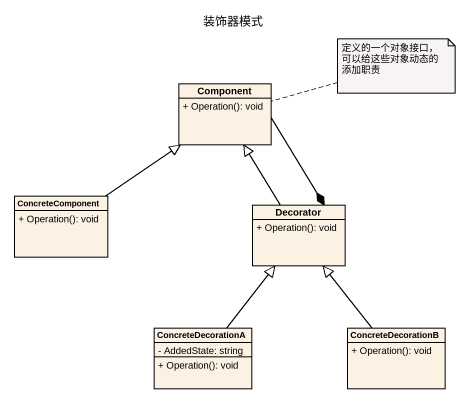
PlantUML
@startuml
title 装饰器模式
hide circle
hide empty members
skinparam classAttributeIconSize 0
class "Component" as Component_ {
  + Operation(): void
}
class ConcreteComponent {
  + Operation(): void
}
class Decorator {
  + Operation(): void
}
class ConcreteDecorationA {
  - AddedState: string
  + Operation(): void
}
class ConcreteDecorationB {
  + Operation(): void
}
Component_ --* Decorator
ConcreteComponent -up-|> Component_
Decorator -up-|> Component_
ConcreteDecorationA -up-|> Decorator
ConcreteDecorationB -up-|> Decorator
note right of Component_ : 定义的一个对象接口，可以给这些对象动态的添加职责
@enduml
